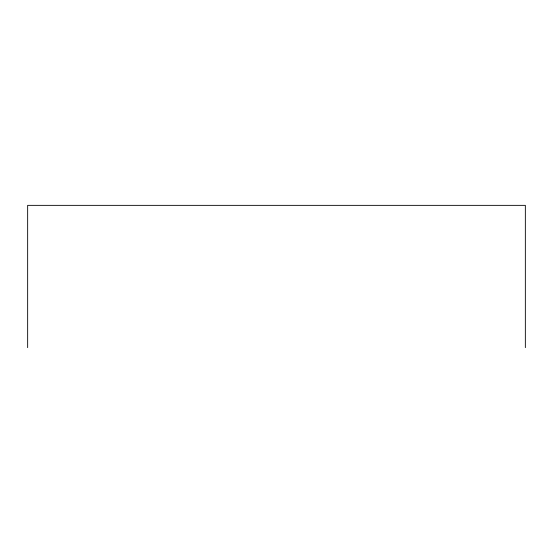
<?xml version="1.0" encoding="UTF-8"?>
<svg xmlns="http://www.w3.org/2000/svg" width="553" height="553" viewBox="0 0 553 553"><rect width="100%" height="100%" fill="white"/><g stroke="black" fill="none" stroke-linecap="round" stroke-linejoin="round"><path stroke-width="0.83" d="M525.35 347.643L525.35 205.357L27.65 205.357L27.65 347.643"/></g></svg>
